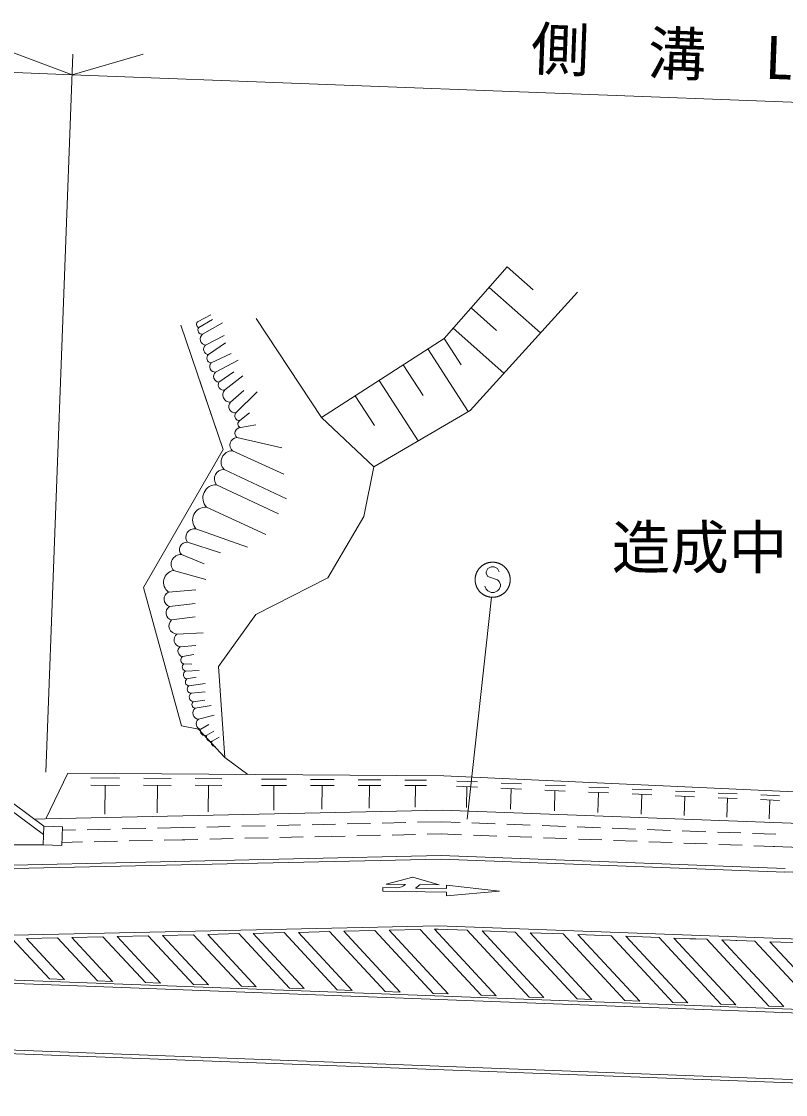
# Model space of a CAD drawing. Units: millimetres, scale not verified. Extents: x 40000 to 680000, y 20000 to 380000.
# Drawn here: x 133346 to 166002, y 281498 to 327367 of the extents above; entities that cross this region are included whole.
import ezdxf
from ezdxf.enums import TextEntityAlignment as Align

# ---------------------------------------------------------------- set-up
doc = ezdxf.new("R2010")
doc.units = ezdxf.units.MM
doc.header["$LTSCALE"] = 1000
doc.layers.add('M-BGD', color=7, linetype='Continuous', lineweight=13)
doc.layers.add('M-STR-HTXT', color=7, linetype='Continuous', lineweight=13)
doc.styles.add('ＭＳ ゴシック', font='')
doc.styles.get('ＭＳ ゴシック').set_extended_font_data('MS Gothic')

msp = doc.modelspace()

# ---------------------------------------------------------------- linework, layer by layer
at = {"layer": 'M-BGD'}
for p, q in [((154107, 316874), (151415, 313820)), ((154107, 316874), (155212, 315900)), ((154107, 316874), (155212, 315900)), ((152517, 310737), (157109, 315799)), ((153332, 315995), (155530, 314058)), ((153332, 315995), (155530, 314058)), ((152561, 315121), (153654, 314158)), ((152561, 315121), (153654, 314158)), ((141439, 314820), (140900, 314546)), ((141439, 314820), (140900, 314546)), ((146169, 310432), (143379, 314666)), ((140160, 314391), (141971, 309064)), ((141511, 314622), (140929, 314289)), ((141511, 314622), (140929, 314289)), ((141940, 314489), (141089, 313996)), ((141940, 314489), (141089, 313996)), ((151795, 314252), (153968, 312337)), ((151795, 314252), (153968, 312337)), ((142013, 313937), (141216, 313532)), ((142013, 313937), (141216, 313532)), ((151415, 313820), (146169, 310432)), ((151415, 313820), (146169, 310432)), ((151415, 313820), (152144, 312691)), ((151415, 313820), (152144, 312691)), ((142072, 313630), (141342, 313126)), ((142072, 313630), (141342, 313126)), ((150715, 313368), (152442, 310693)), ((150715, 313368), (152442, 310693)), ((142315, 313171), (141448, 312774)), ((142315, 313171), (141448, 312774)), ((142611, 312884), (141645, 312380)), ((142611, 312884), (141645, 312380)), ((142422, 312397), (141786, 311951)), ((142422, 312397), (141786, 311951)), ((149663, 312688), (150512, 311373)), ((149663, 312688), (150512, 311373)), ((140974, 311997), (141971, 309064)), ((142812, 312222), (142038, 311616)), ((142812, 312222), (142038, 311616)), ((148628, 312020), (150299, 309434)), ((148628, 312020), (150299, 309434)), ((142854, 311596), (142276, 311092)), ((142854, 311596), (142276, 311092)), ((143425, 311535), (142506, 310632)), ((143425, 311535), (142506, 310632)), ((147611, 311363), (148432, 310091)), ((147611, 311363), (148432, 310091)), ((143086, 310633), (142686, 310308)), ((143086, 310633), (142686, 310308)), ((148409, 308323), (152517, 310737)), ((148409, 308323), (152517, 310737)), ((143359, 310130), (142703, 310007)), ((143359, 310130), (142703, 310007)), ((146169, 310432), (148409, 308323)), ((146169, 310432), (148409, 308323)), ((144469, 309148), (142547, 309577)), ((144469, 309148), (142547, 309577)), ((138564, 303174), (141971, 309064)), ((138564, 303174), (141971, 309064)), ((144564, 308012), (142368, 309010)), ((144564, 308012), (142368, 309010)), ((147985, 306206), (148409, 308323)), ((147985, 306206), (148409, 308323)), ((144673, 306967), (142008, 308211)), ((144673, 306967), (142008, 308211)), ((144335, 306322), (141687, 307566)), ((144335, 306322), (141687, 307566)), ((143796, 305444), (141251, 306611)), ((143796, 305444), (141251, 306611)), ((146440, 303581), (147985, 306206)), ((143011, 304901), (140805, 305682)), ((143011, 304901), (140805, 305682)), ((141856, 304651), (140437, 305104)), ((141856, 304651), (140437, 305104)), ((141155, 304187), (140182, 304575)), ((141155, 304187), (140182, 304575)), ((141222, 303514), (139848, 303895)), ((141222, 303514), (139848, 303895)), ((153280, 303981), (153212, 303844)), ((153212, 303844), (153212, 303776)), ((153212, 303776), (153280, 303640)), ((153416, 304049), (153280, 303981)), ((153553, 304049), (153416, 304049)), ((153689, 303981), (153553, 304049)), ((153757, 303844), (153689, 303981)), ((143368, 302016), (146440, 303581)), ((153212, 303094), (153144, 303231)), ((153280, 303640), (153689, 303504)), ((153689, 303504), (153757, 303435)), ((153757, 303435), (153825, 303299)), ((153825, 303231), (153757, 303094)), ((153825, 303299), (153825, 303231)), ((138564, 303174), (140183, 297259)), ((138564, 303174), (140183, 297259)), ((140804, 303073), (139630, 302978)), ((140804, 303073), (139630, 302978)), ((153442, 302755), (152401, 293265)), ((153280, 303026), (153212, 303094)), ((153416, 302958), (153280, 303026)), ((153553, 302958), (153416, 302958)), ((153689, 303026), (153553, 302958)), ((153757, 303094), (153689, 303026)), ((140772, 302483), (139670, 302355)), ((140772, 302483), (139670, 302355)), ((140765, 301921), (139762, 301787)), ((140765, 301921), (139762, 301787)), ((141761, 299797), (143368, 302016)), ((141106, 301229), (139987, 301179)), ((141106, 301229), (139987, 301179)), ((140804, 300694), (140133, 300638)), ((140804, 300694), (140133, 300638)), ((140709, 300306), (140229, 300215)), ((140709, 300306), (140229, 300215)), ((140627, 299895), (140290, 299910)), ((140627, 299895), (140290, 299910)), ((140934, 299629), (140361, 299602)), ((140934, 299629), (140361, 299602)), ((142038, 295911), (141761, 299797)), ((140819, 299334), (140412, 299261)), ((140819, 299334), (140412, 299261)), ((141198, 299066), (140497, 298971)), ((141198, 299066), (140497, 298971)), ((141191, 298715), (140595, 298650)), ((141191, 298715), (140595, 298650)), ((141184, 298358), (140690, 298290)), ((141184, 298358), (140690, 298290)), ((141457, 298130), (140773, 298011)), ((141457, 298130), (140773, 298011)), ((141576, 297720), (140908, 297537)), ((141576, 297720), (140908, 297537)), ((140916, 297122), (140183, 297259)), ((141354, 297309), (141013, 297116)), ((141354, 297309), (141013, 297116)), ((140916, 297122), (142038, 295911)), ((140916, 297122), (142038, 295911)), ((141573, 297025), (141266, 296854)), ((141573, 297025), (141266, 296854)), ((141791, 296768), (141490, 296605)), ((141791, 296768), (141490, 296605)), ((143020, 295185), (142038, 295911)), ((134298, 292976), (130534, 295765)), ((134384, 293279), (135324, 295240)), ((135324, 295240), (151391, 295126)), ((136308, 295033), (137543, 295024)), ((138569, 295017), (139751, 295008)), ((140776, 295001), (141906, 294993)), ((143609, 294981), (144673, 294974)), ((145697, 294966), (146713, 294959)), ((147737, 294952), (148706, 294945)), ((149729, 294938), (150651, 294931)), ((170022, 294271), (151391, 295126)), ((136306, 294724), (137540, 294715)), ((136923, 294720), (136915, 293485)), ((138567, 294721), (139748, 294713)), ((139158, 294717), (139149, 293535)), ((140774, 294719), (141905, 294711)), ((141339, 294715), (141331, 293584)), ((143607, 294715), (144671, 294707)), ((144139, 294711), (144129, 293647)), ((145695, 294712), (146711, 294705)), ((146203, 294709), (146189, 293693)), ((147735, 294710), (148704, 294703)), ((148220, 294706), (148201, 293738)), ((149727, 294707), (150650, 294701)), ((150188, 294704), (150167, 293782)), ((151943, 294678), (152831, 294637)), ((151953, 294900), (152841, 294859)), ((152387, 294658), (152363, 293769)), ((153837, 294594), (154712, 294554)), ((153847, 294813), (154722, 294773)), ((154275, 294574), (154249, 293698)), ((155718, 294511), (156581, 294471)), ((155728, 294727), (156591, 294687)), ((156149, 294491), (156122, 293627)), ((157596, 294641), (158447, 294602)), ((159452, 294556), (160291, 294517)), ((132238, 294130), (134285, 292613)), ((157586, 294428), (158437, 294389)), ((158012, 294409), (157983, 293558)), ((159442, 294346), (160281, 294308)), ((159862, 294327), (159832, 293488)), ((161286, 294265), (162113, 294227)), ((161296, 294471), (162122, 294433)), ((161699, 294246), (161669, 293419)), ((163118, 294184), (163932, 294146)), ((163127, 294387), (163941, 294350)), ((163525, 294165), (163493, 293350)), ((164937, 294103), (165739, 294066)), ((164946, 294304), (165749, 294267)), ((165338, 294085), (165305, 293282)), ((151323, 293658), (134372, 293279)), ((151323, 293658), (170760, 292927)), ((133905, 293268), (134351, 293278)), ((133905, 293268), (134351, 293278)), ((149767, 293123), (148767, 293100)), ((151319, 293158), (150266, 293134)), ((151319, 293158), (152096, 293128)), ((152596, 293110), (153595, 293072)), ((134268, 292177), (134298, 292976)), ((134268, 292177), (134298, 292976)), ((134298, 292976), (135098, 292946)), ((134298, 292976), (135098, 292946)), ((135068, 292147), (135098, 292946)), ((135068, 292147), (135098, 292946)), ((135656, 292807), (135092, 292795)), ((135656, 292807), (135092, 292795)), ((137156, 292841), (136156, 292818)), ((137156, 292841), (136156, 292818)), ((138655, 292874), (137655, 292852)), ((138655, 292874), (137655, 292852)), ((139719, 292898), (139155, 292885)), ((139719, 292898), (139155, 292885)), ((140769, 292922), (139716, 292898)), ((142268, 292955), (141269, 292933)), ((143768, 292989), (142768, 292966)), ((145268, 293022), (144268, 293000)), ((146767, 293056), (145768, 293033)), ((148267, 293089), (147267, 293067)), ((154095, 293053), (155094, 293016)), ((155594, 292997), (156593, 292959)), ((157093, 292941), (158092, 292903)), ((158592, 292884), (159591, 292847)), ((160090, 292828), (161090, 292790)), ((161589, 292771), (162589, 292734)), ((163088, 292715), (164088, 292678)), ((164587, 292659), (165587, 292621)), ((135072, 292274), (135952, 292294)), ((136451, 292305), (137451, 292327)), ((137951, 292338), (138951, 292361)), ((139451, 292372), (140330, 292392)), ((140890, 292406), (140219, 292391)), ((142390, 292440), (141390, 292417)), ((143889, 292473), (142890, 292451)), ((145389, 292507), (144389, 292484)), ((146560, 292533), (145889, 292518)), ((147186, 292547), (146587, 292533)), ((148686, 292580), (147686, 292558)), ((150185, 292614), (149186, 292592)), ((151285, 292639), (150685, 292625)), ((151285, 292639), (152159, 292606)), ((152659, 292587), (153658, 292549)), ((154158, 292530), (155157, 292493)), ((155657, 292474), (156656, 292437)), ((157156, 292418), (158155, 292380)), ((158655, 292361), (159654, 292324)), ((160154, 292305), (161153, 292268)), ((161653, 292249), (162652, 292211)), ((163152, 292192), (164151, 292155)), ((101301, 292010), (134268, 292177)), ((134268, 292177), (135068, 292147)), ((134268, 292177), (135068, 292147)), ((164651, 292136), (165525, 292103)), ((166668, 292060), (165492, 292104)), ((101210, 290443), (151277, 291563)), ((101210, 290443), (151277, 291563)), ((101211, 290593), (151278, 291713)), ((101211, 290593), (151278, 291713)), ((151277, 291563), (165976, 291010)), ((151277, 291563), (165976, 291010)), ((151278, 291713), (165992, 291160)), ((151278, 291713), (165992, 291160)), ((175345, 290658), (165972, 291011)), ((175345, 290658), (165972, 291011)), ((150075, 290786), (148936, 290495)), ((150075, 290786), (148936, 290495)), ((148936, 290495), (149761, 290482)), ((148936, 290495), (149761, 290482)), ((151204, 290459), (150075, 290786)), ((151204, 290459), (150075, 290786)), ((151204, 290459), (150379, 290472)), ((151204, 290459), (150379, 290472)), ((151513, 290454), (151511, 290299)), ((151513, 290454), (151511, 290299)), ((153777, 290186), (151513, 290454)), ((153777, 290186), (151513, 290454)), ((148789, 290343), (148785, 290188)), ((148789, 290343), (148785, 290188)), ((151508, 290145), (148785, 290188)), ((151508, 290145), (148785, 290188)), ((149390, 290333), (148789, 290343)), ((149390, 290333), (148789, 290343)), ((151511, 290299), (150184, 290320)), ((151511, 290299), (150184, 290320)), ((151506, 289990), (153777, 290186)), ((151506, 289990), (153777, 290186)), ((151506, 289990), (151508, 290145)), ((151506, 289990), (151508, 290145)), ((101087, 287596), (151150, 288715)), ((150392, 288548), (149055, 288518)), ((150392, 288548), (149055, 288518)), ((149055, 288518), (151579, 285797)), ((149055, 288518), (151579, 285797)), ((150392, 288548), (152993, 285743)), ((150392, 288548), (152993, 285743)), ((151149, 288565), (150993, 288561)), ((151149, 288565), (150993, 288561)), ((150993, 288561), (153629, 285720)), ((150993, 288561), (153629, 285720)), ((151149, 288565), (152397, 288518)), ((151149, 288565), (152397, 288518)), ((151150, 288715), (181581, 287571)), ((152397, 288518), (155042, 285666)), ((152397, 288518), (155042, 285666)), ((132954, 288158), (134550, 286437)), ((132954, 288158), (134550, 286437)), ((134891, 288201), (133555, 288171)), ((134891, 288201), (133555, 288171)), ((133555, 288171), (135186, 286413)), ((133555, 288171), (135186, 286413)), ((134891, 288201), (136599, 286360)), ((134891, 288201), (136599, 286360)), ((136829, 288245), (135493, 288215)), ((136829, 288245), (135493, 288215)), ((135493, 288215), (137235, 286336)), ((135493, 288215), (137235, 286336)), ((136829, 288245), (138649, 286283)), ((136829, 288245), (138649, 286283)), ((138766, 288288), (137430, 288258)), ((138766, 288288), (137430, 288258)), ((137430, 288258), (139285, 286259)), ((137430, 288258), (139285, 286259)), ((138766, 288288), (140698, 286206)), ((138766, 288288), (140698, 286206)), ((140704, 288331), (139368, 288301)), ((140704, 288331), (139368, 288301)), ((139368, 288301), (141334, 286182)), ((139368, 288301), (141334, 286182)), ((140704, 288331), (142747, 286129)), ((140704, 288331), (142747, 286129)), ((142641, 288375), (141305, 288345)), ((142641, 288375), (141305, 288345)), ((141305, 288345), (143383, 286105)), ((141305, 288345), (143383, 286105)), ((142641, 288375), (144796, 286052)), ((142641, 288375), (144796, 286052)), ((144579, 288418), (143243, 288388)), ((144579, 288418), (143243, 288388)), ((143243, 288388), (145432, 286028)), ((143243, 288388), (145432, 286028)), ((144579, 288418), (146845, 285975)), ((144579, 288418), (146845, 285975)), ((146517, 288461), (145180, 288431)), ((146517, 288461), (145180, 288431)), ((145180, 288431), (147481, 285951)), ((145180, 288431), (147481, 285951)), ((148894, 285898), (146517, 288461)), ((148894, 285898), (146517, 288461)), ((148454, 288504), (147118, 288475)), ((148454, 288504), (147118, 288475)), ((147118, 288475), (149530, 285874)), ((147118, 288475), (149530, 285874)), ((150944, 285821), (148454, 288504)), ((150944, 285821), (148454, 288504)), ((153033, 288494), (154446, 288441)), ((153033, 288494), (155678, 285643)), ((153033, 288494), (154446, 288441)), ((153033, 288494), (155678, 285643)), ((154446, 288441), (157091, 285589)), ((154446, 288441), (157091, 285589)), ((155082, 288417), (156495, 288364)), ((155082, 288417), (157727, 285565)), ((155082, 288417), (156495, 288364)), ((155082, 288417), (157727, 285565)), ((156495, 288364), (159140, 285512)), ((156495, 288364), (159140, 285512)), ((157131, 288340), (158545, 288287)), ((157131, 288340), (159776, 285488)), ((157131, 288340), (158545, 288287)), ((157131, 288340), (159776, 285488)), ((158545, 288287), (161189, 285435)), ((158545, 288287), (161189, 285435)), ((159181, 288263), (160594, 288210)), ((159181, 288263), (161825, 285411)), ((159181, 288263), (160594, 288210)), ((159181, 288263), (161825, 285411)), ((163239, 285358), (160594, 288210)), ((163239, 285358), (160594, 288210)), ((161230, 288186), (162643, 288133)), ((161230, 288186), (163874, 285334)), ((161230, 288186), (162643, 288133)), ((161230, 288186), (163874, 285334)), ((161912, 288160), (162643, 288133)), ((161912, 288160), (162643, 288133)), ((162643, 288133), (165288, 285281)), ((163279, 288109), (164692, 288056)), ((163279, 288109), (165924, 285257)), ((163279, 288109), (164692, 288056)), ((163879, 288087), (163925, 288085)), ((163879, 288087), (163925, 288085)), ((164692, 288056), (167337, 285204)), ((165328, 288032), (166741, 287979)), ((165328, 288032), (167973, 285180)), ((165328, 288032), (166741, 287979)), ((101081, 287446), (172456, 284763)), ((103573, 287501), (183814, 284485)), ((134550, 286437), (135186, 286413)), ((134550, 286437), (135186, 286413)), ((136599, 286360), (137235, 286336)), ((136599, 286360), (137235, 286336)), ((138649, 286283), (139285, 286259)), ((138649, 286283), (139285, 286259)), ((140698, 286206), (141334, 286182)), ((140698, 286206), (141334, 286182)), ((142747, 286129), (143383, 286105)), ((142747, 286129), (143383, 286105)), ((144796, 286052), (145432, 286028)), ((144796, 286052), (145432, 286028)), ((146845, 285975), (147481, 285951)), ((146845, 285975), (147481, 285951)), ((148894, 285898), (149530, 285874)), ((148894, 285898), (149530, 285874)), ((150944, 285821), (151579, 285797)), ((150944, 285821), (151579, 285797)), ((152993, 285743), (153629, 285720)), ((152993, 285743), (153629, 285720)), ((155042, 285666), (155678, 285643)), ((155042, 285666), (155678, 285643)), ((157091, 285589), (157727, 285565)), ((157091, 285589), (157727, 285565)), ((159140, 285512), (159776, 285488)), ((159140, 285512), (159776, 285488)), ((161189, 285435), (161825, 285411)), ((161189, 285435), (161825, 285411)), ((163239, 285358), (163874, 285334)), ((163239, 285358), (163874, 285334)), ((162521, 285286), (163935, 285233)), ((162521, 285286), (163935, 285233)), ((165288, 285281), (165924, 285257)), ((101553, 284426), (179432, 281498)), ((101559, 284576), (179438, 281648))]:
    msp.add_line(p, q, dxfattribs=at)
msp.add_lwpolyline([(154235, 303504), (154234, 303517), (154234, 303530), (154233, 303543), (154233, 303556), (154232, 303569), (154230, 303582), (154229, 303595), (154227, 303608), (154225, 303621), (154223, 303634), (154221, 303647), (154218, 303660), (154215, 303673), (154212, 303685), (154209, 303698), (154205, 303711), (154202, 303723), (154198, 303736), (154193, 303748), (154189, 303761), (154184, 303773), (154180, 303785), (154175, 303797), (154169, 303809), (154164, 303821), (154158, 303833), (154152, 303845), (154146, 303857), (154140, 303868), (154133, 303879), (154127, 303891), (154120, 303902), (154113, 303913), (154106, 303924), (154098, 303935), (154091, 303945), (154083, 303956), (154075, 303966), (154066, 303977), (154058, 303987), (154050, 303997), (154041, 304006), (154032, 304016), (154023, 304026), (154014, 304035), (154004, 304044), (153995, 304053), (153985, 304062), (153975, 304071), (153965, 304079), (153955, 304088), (153945, 304096), (153934, 304104), (153924, 304111), (153913, 304119), (153902, 304126), (153891, 304134), (153880, 304141), (153869, 304147), (153858, 304154), (153846, 304161), (153835, 304167), (153823, 304173), (153811, 304179), (153799, 304184), (153787, 304190), (153775, 304195), (153763, 304200), (153751, 304205), (153739, 304209), (153726, 304213), (153714, 304218), (153701, 304222), (153689, 304225), (153676, 304229), (153663, 304232), (153650, 304235), (153638, 304238), (153625, 304240), (153612, 304243), (153599, 304245), (153586, 304247), (153573, 304248), (153560, 304250), (153547, 304251), (153534, 304252), (153521, 304253), (153507, 304253), (153494, 304253), (153481, 304253), (153468, 304253), (153455, 304253), (153442, 304252), (153429, 304251), (153416, 304250), (153403, 304249), (153390, 304247), (153377, 304246), (153364, 304244), (153351, 304241), (153338, 304239), (153325, 304236), (153312, 304233), (153299, 304230), (153287, 304227), (153274, 304223), (153262, 304220), (153249, 304216), (153237, 304211), (153224, 304207), (153212, 304202), (153200, 304197), (153188, 304192), (153176, 304187), (153164, 304181), (153152, 304176), (153140, 304170), (153129, 304164), (153117, 304157), (153106, 304151), (153094, 304144), (153083, 304137), (153072, 304130), (153061, 304123), (153051, 304115), (153040, 304108), (153029, 304100), (153019, 304092), (153009, 304083), (152999, 304075), (152989, 304066), (152979, 304058), (152969, 304049), (152960, 304040), (152951, 304030), (152942, 304021), (152933, 304011), (152924, 304002), (152915, 303992), (152907, 303982), (152898, 303971), (152890, 303961), (152882, 303951), (152875, 303940), (152867, 303929), (152860, 303918), (152853, 303907), (152846, 303896), (152839, 303885), (152832, 303874), (152826, 303862), (152820, 303851), (152814, 303839), (152808, 303827), (152802, 303815), (152797, 303803), (152792, 303791), (152787, 303779), (152782, 303767), (152778, 303755), (152773, 303742), (152769, 303730), (152766, 303717), (152762, 303704), (152759, 303692), (152755, 303679), (152752, 303666), (152750, 303653), (152747, 303641), (152745, 303628), (152743, 303615), (152741, 303602), (152739, 303589), (152738, 303576), (152737, 303563), (152736, 303549), (152735, 303536), (152735, 303523), (152735, 303510), (152735, 303497), (152735, 303484), (152735, 303471), (152736, 303458), (152737, 303444), (152738, 303431), (152739, 303418), (152741, 303405), (152743, 303392), (152745, 303379), (152747, 303366), (152750, 303354), (152752, 303341), (152755, 303328), (152759, 303315), (152762, 303303), (152766, 303290), (152769, 303277), (152773, 303265), (152778, 303252), (152782, 303240), (152787, 303228), (152792, 303216), (152797, 303204), (152802, 303192), (152808, 303180), (152814, 303168), (152820, 303156), (152826, 303145), (152832, 303133), (152839, 303122), (152846, 303111), (152853, 303100), (152860, 303089), (152867, 303078), (152875, 303067), (152882, 303056), (152890, 303046), (152898, 303036), (152907, 303025), (152915, 303015), (152924, 303005), (152933, 302996), (152942, 302986), (152951, 302977), (152960, 302967), (152969, 302958), (152979, 302949), (152989, 302941), (152999, 302932), (153009, 302924), (153019, 302915), (153029, 302907), (153040, 302899), (153051, 302892), (153061, 302884), (153072, 302877), (153083, 302870), (153094, 302863), (153106, 302856), (153117, 302850), (153129, 302843), (153140, 302837), (153152, 302831), (153164, 302826), (153176, 302820), (153188, 302815), (153200, 302810), (153212, 302805), (153224, 302800), (153237, 302796), (153249, 302791), (153262, 302787), (153274, 302784), (153287, 302780), (153299, 302777), (153312, 302774), (153325, 302771), (153338, 302768), (153351, 302766), (153364, 302763), (153377, 302761), (153390, 302760), (153403, 302758), (153416, 302757), (153429, 302756), (153442, 302755), (153455, 302754), (153468, 302754), (153481, 302754), (153494, 302754), (153507, 302754), (153521, 302754), (153534, 302755), (153547, 302756), (153560, 302757), (153573, 302759), (153586, 302760), (153599, 302762), (153612, 302764), (153625, 302767), (153638, 302769), (153650, 302772), (153663, 302775), (153676, 302778), (153689, 302782), (153701, 302786), (153714, 302789), (153726, 302794), (153739, 302798), (153751, 302802), (153763, 302807), (153775, 302812), (153787, 302817), (153799, 302823), (153811, 302828), (153823, 302834), (153835, 302840), (153846, 302846), (153858, 302853), (153869, 302860), (153880, 302866), (153891, 302873), (153902, 302881), (153913, 302888), (153924, 302896), (153934, 302903), (153945, 302911), (153955, 302919), (153965, 302928), (153975, 302936), (153985, 302945), (153995, 302954), (154004, 302963), (154014, 302972), (154023, 302981), (154032, 302991), (154041, 303001), (154050, 303010), (154058, 303020), (154066, 303030), (154075, 303041), (154083, 303051), (154091, 303062), (154098, 303072), (154106, 303083), (154113, 303094), (154120, 303105), (154127, 303116), (154133, 303128), (154140, 303139), (154146, 303150), (154152, 303162), (154158, 303174), (154164, 303186), (154169, 303198), (154175, 303210), (154180, 303222), (154184, 303234), (154189, 303246), (154193, 303259), (154198, 303271), (154202, 303284), (154205, 303296), (154209, 303309), (154212, 303322), (154215, 303334), (154218, 303347), (154221, 303360), (154223, 303373), (154225, 303386), (154227, 303399), (154229, 303412), (154230, 303425), (154232, 303438), (154233, 303451), (154233, 303464), (154234, 303477), (154234, 303490)], close=True, dxfattribs=at)
for centre, radius, start, end in [((140968, 314423), 140, 118.8653, 253.63), ((140968, 314423), 140, 118.8653, 253.63), ((141070, 314176), 181, 141.2644, 276.0257), ((141070, 314176), 181, 141.2644, 276.0257), ((141249, 313790), 260, 127.9942, 262.7516), ((141249, 313790), 260, 127.9942, 262.7516), ((141363, 313355), 230, 129.7953, 264.5548), ((141363, 313355), 230, 129.7953, 264.5548), ((141468, 312972), 199, 129.3713, 264.1325), ((141468, 312972), 199, 129.3713, 264.1325), ((141628, 312618), 238, 139.2203, 273.9821), ((141628, 312618), 238, 139.2203, 273.9821), ((141805, 312195), 245, 130.798, 265.5582), ((141805, 312195), 245, 130.798, 265.5582), ((141981, 311836), 227, 149.6457, 284.4061), ((141981, 311836), 227, 149.6457, 284.4061), ((142266, 311404), 312, 137.0885, 271.8499), ((142266, 311404), 312, 137.0885, 271.8499), ((142487, 310910), 278, 139.1924, 273.9503), ((142487, 310910), 278, 139.1924, 273.9503), ((142664, 310508), 201, 141.5714, 276.3292), ((142664, 310508), 201, 141.5714, 276.3292), ((142757, 310161), 163, 115.9416, 250.7012), ((142757, 310161), 163, 115.9416, 250.7012), ((142715, 309759), 248, 92.6425, 227.4034), ((142715, 309759), 248, 92.6425, 227.4034), ((142575, 309256), 322, 95.1172, 229.8767), ((142575, 309256), 322, 95.1172, 229.8767), ((142354, 308535), 475, 88.3531, 223.1125), ((141981, 307822), 390, 86.1579, 220.9182), ((141981, 307822), 390, 86.1579, 220.9182), ((141668, 306998), 569, 88.0887, 222.8494), ((141668, 306998), 569, 88.0887, 222.8494), ((141221, 306053), 558, 86.9652, 221.7257), ((141221, 306053), 558, 86.9652, 221.7257), ((140741, 305316), 371, 80.1251, 214.8852), ((140741, 305316), 371, 80.1251, 214.8852), ((140420, 304787), 318, 86.9195, 221.6798), ((140420, 304787), 318, 86.9195, 221.6798), ((140157, 304166), 411, 86.4282, 221.1885), ((140157, 304166), 411, 86.4282, 221.1885), ((139930, 303391), 511, 99.304, 234.0635), ((139930, 303391), 511, 99.304, 234.0635), ((139780, 302675), 338, 116.29, 251.0508), ((139780, 302675), 338, 116.29, 251.0508), ((139834, 302090), 311, 121.7784, 256.5396), ((139834, 302090), 311, 121.7784, 256.5396), ((140001, 301530), 351, 132.9588, 267.72), ((140001, 301530), 351, 132.9588, 267.72), ((140173, 300939), 304, 127.7303, 262.4893), ((140173, 300939), 304, 127.7303, 262.4893), ((140270, 300447), 235, 125.4169, 260.1763), ((140270, 300447), 235, 125.4169, 260.1763), ((140324, 300075), 169, 123.8663, 258.6263), ((140324, 300075), 169, 123.8663, 258.6263), ((140390, 299770), 171, 125.4952, 260.2543), ((140390, 299770), 171, 125.4952, 260.2543), ((140458, 299442), 187, 121.2334, 255.9981), ((140458, 299442), 187, 121.2334, 255.9981), ((140515, 299133), 164, 128.993, 263.7535), ((140515, 299133), 164, 128.993, 263.7535), ((140613, 298831), 182, 129.6015, 264.3616), ((140613, 298831), 182, 129.6015, 264.3616), ((140718, 298490), 202, 127.377, 262.1393), ((140718, 298490), 202, 127.377, 262.1393), ((140790, 298168), 158, 129.1889, 263.9479), ((140790, 298168), 158, 129.1889, 263.9479), ((140940, 297802), 267, 128.4953, 263.2541), ((140940, 297802), 267, 128.4953, 263.2541), ((141048, 297348), 235, 126.6832, 261.446), ((141194, 297038), 197, 156.5595, 291.319), ((141194, 297038), 197, 156.5595, 291.319), ((141430, 296776), 182, 154.6121, 289.3714), ((141430, 296776), 182, 154.6121, 289.3714), ((141614, 296525), 147, 147.1242, 281.8856), ((141614, 296525), 147, 147.1242, 281.8856), ((149398, 290849), 516, 269.0814, 314.6544), ((149398, 290849), 516, 269.0814, 314.6544), ((149655, 291205), 1031, 300.8697, 314.6544), ((149655, 291205), 1031, 300.8697, 314.6544), ((150255, 291184), 1031, 269.08138, 269.0814), ((150255, 291184), 1031, 269.08138, 269.0814)]:
    msp.add_arc(centre, radius, start, end, dxfattribs=at)
at = {"layer": 'M-STR-HTXT'}
for p, q in [((102584, 326386), (135507, 325086)), ((135507, 325086), (132549, 326203)), ((134385, 295275), (135541, 325966)), ((135507, 325086), (138543, 325972)), ((135507, 325086), (189309, 323049))]:
    msp.add_line(p, q, dxfattribs=at)

# ---------------------------------------------------------------- texts
at = {"layer": 'M-BGD', "style": 'ＭＳ ゴシック'}
msp.add_text('造成中', height=1833, dxfattribs=at).set_placement((162328, 304885), align=Align.MIDDLE_CENTER)
at = {"layer": 'M-STR-HTXT', "style": 'ＭＳ ゴシック'}
msp.add_text('側\u3000溝\u3000L＝57.0', height=1833, rotation=357.831, dxfattribs=at).set_placement((164485, 325864), align=Align.MIDDLE_CENTER)

doc.saveas('drawing.dxf')
